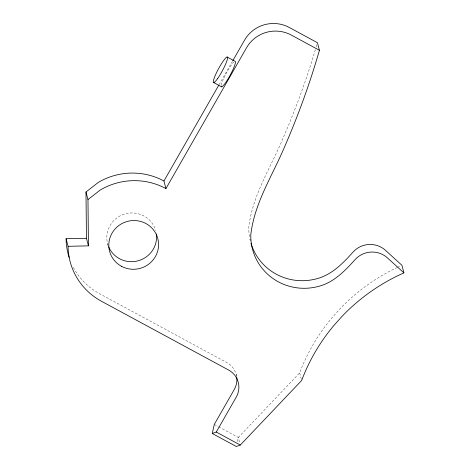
<?xml version="1.0" encoding="UTF-8"?>
<svg xmlns="http://www.w3.org/2000/svg" width="470" height="470" viewBox="0 0 470 470"><rect width="100%" height="100%" fill="white"/><g stroke="black" fill="none" stroke-linecap="round" stroke-linejoin="round"><path stroke-width="0.35" stroke-dasharray="2.35 1.76" d="M237.379 441.63L238.308 437.458L299.66 372.898A191.748 187.201 -14.7 0 1 331.327 318.548L339.763 309.06A191.748 187.201 -14.7 0 1 396.762 267.665M315.323 49.685C305.911 81.85 294.014 113.246 280.561 143.932C268.582 171.01 252.337 196.924 248.824 226.916A54.068 52.787 -14.7 0 0 249.629 237.661M316.169 46.894L316.804 44.803M219.02 84.77L232.515 61.194M214.267 424.457L218.062 426.507M218.697 426.848L238.308 437.458L239.935 443.668M299.66 372.898L301.47 379.801M249.993 239.042L250.351 240.423M236.163 374.32L236.522 375.7M107.724 244.136L108.082 245.516M397.403 267.36A191.748 187.201 -14.7 0 1 400.628 265.867M236.604 376.217A20.392 19.91 -14.7 0 0 226.552 362.411L99.452 293.65A65.712 64.155 -14.7 0 1 72.733 266.185M250.222 240.47A54.068 52.787 -14.7 0 1 249.905 239.066M221.235 85.287A14.5 2.174 -61.6 0 1 226.293 73.232A14.5 2.174 -61.6 0 1 233.684 62.14M108.147 245.481A24.928 24.334 -14.7 0 1 124.327 214.126A24.928 24.334 -14.7 0 1 155.67 230.506"/><path stroke-width="0.7" d="M250.968 243.254A54.068 52.787 -14.7 0 0 315.593 279.045C331.473 275.332 342.982 263.312 353.464 251.614A22.66 22.125 -14.7 0 1 385.447 250.293L401.921 265.286L403.912 272.876A191.748 187.201 -14.7 0 0 341.755 316.651L333.318 326.139A191.748 187.201 -14.7 0 0 301.652 380.488L240.299 445.049L236.298 446.5L212.258 433.493L214.267 424.457L234.277 389.489A20.392 19.91 -14.7 0 0 236.704 376.864M232.879 60.554L244.553 40.162A32.859 32.078 -14.7 0 1 289.244 27.454L317.438 42.705L319.43 50.296C309.477 84.841 297.052 118.634 282.552 151.522C270.573 178.6 254.329 204.515 250.816 234.507A54.068 52.787 -14.7 0 0 317.579 286.635C333.465 282.922 344.974 270.902 355.455 259.205A22.66 22.125 -14.7 0 1 387.439 257.883L403.912 272.876M88.436 245.863L86.451 238.278L66.088 238.713L68.079 246.304L88.436 245.863L87.972 199.58L100.322 189.974A65.712 64.155 -14.7 0 1 165.934 188.582L163.942 180.991L218.656 85.405M165.934 188.582L246.544 47.752A32.859 32.078 -14.7 0 1 291.236 35.044L319.43 50.296M212.258 433.493L216.259 432.042L236.269 397.079A20.392 19.91 -14.7 0 0 228.543 370.002L101.444 301.241A65.712 64.155 -14.7 0 1 68.079 246.304M86.451 238.278L85.981 191.995L98.33 182.383A65.712 64.155 -14.7 0 1 163.942 180.991M227.098 57.005L234.982 61.27A14.5 2.174 -61.6 0 1 230.03 75.453A14.5 2.174 -61.6 0 1 221.2 86.498M213.762 82.597L221.646 86.862M216.259 432.042L240.299 445.049M85.981 191.995L87.972 199.58M69.125 257.372A65.712 64.155 -14.7 0 1 66.088 238.713M156.387 233.972A24.928 24.334 -14.7 0 1 138.027 260.821A24.928 24.334 -14.7 0 1 108.658 246.809M121.46 266.279A24.928 24.334 -14.7 0 0 158.578 244.382A24.928 24.334 -14.7 0 0 121.031 224.072A24.928 24.334 -14.7 0 0 121.46 266.279M217.563 78.649A14.5 2.174 -61.6 0 0 227.545 57.369A14.5 2.174 -61.6 0 0 216.182 73.391A14.5 2.174 -61.6 0 0 217.563 78.649"/></g></svg>
